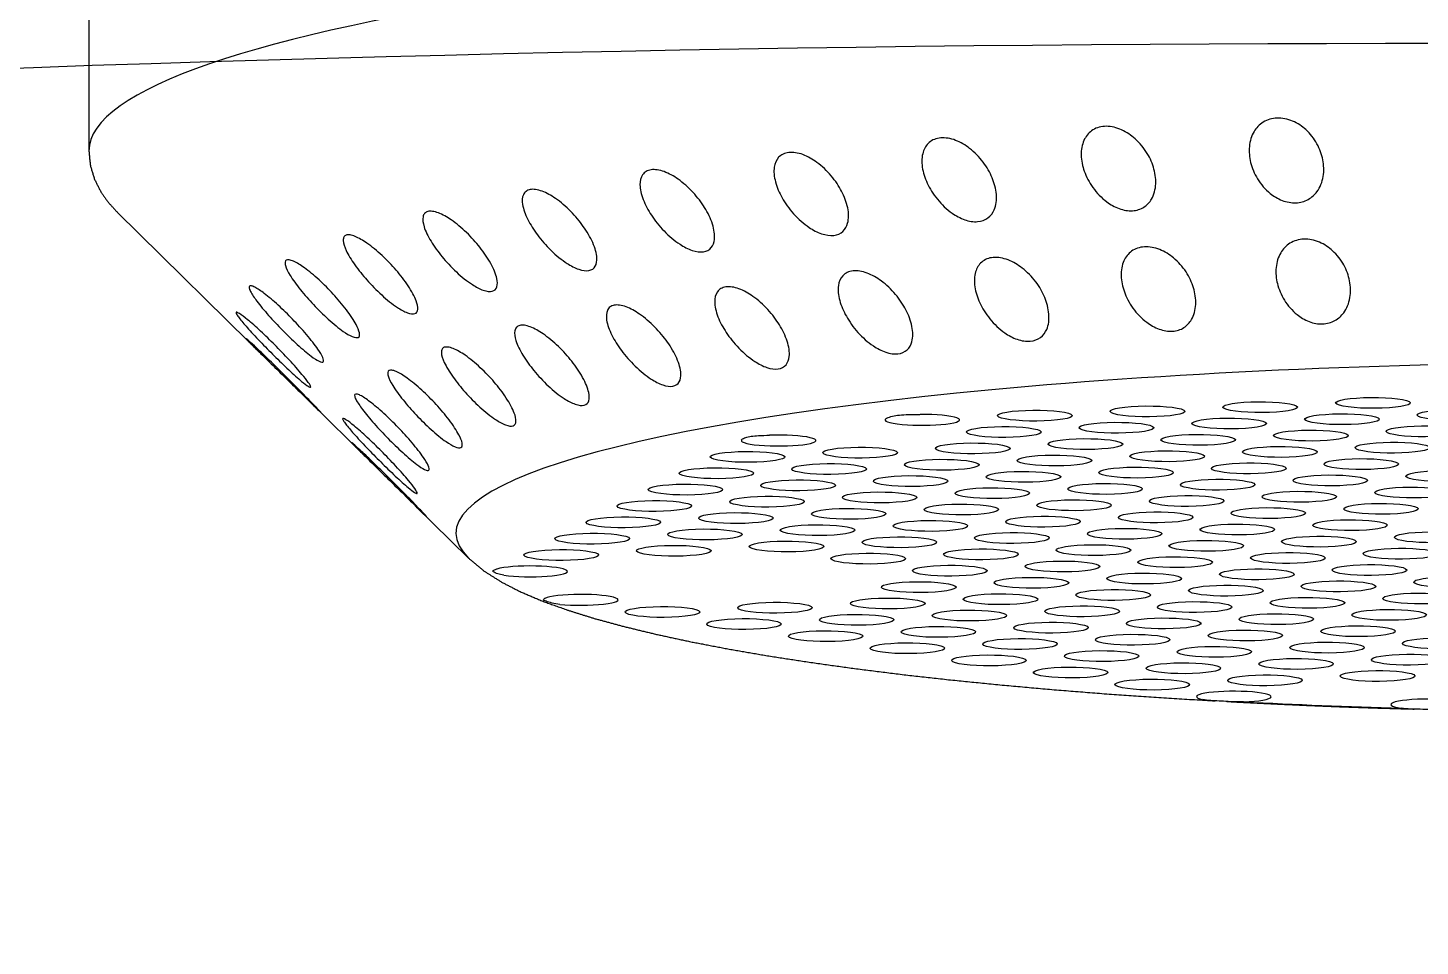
# Model space of a CAD drawing. Extents: x 398 to 508, y 628 to 778.
# Drawn here: x 461.151 to 462.85, y 703.299 to 704.418 of the extents above; entities that cross this region are included whole.
import ezdxf

# ---------------------------------------------------------------- set-up
doc = ezdxf.new("R2010")
doc.units = 0
doc.header["$MEASUREMENT"] = 0
doc.layers.add('1', color=4, linetype='Continuous')
doc.layers.add('DIM', color=3, linetype='Continuous')

# ---------------------------------------------------------------- blocks, each defined once
blk = doc.blocks.new('SUCTION')
at = {"layer": '1'}
for p, q in [((0.4816, 1.9416), (-0.0272, 1.9337)), ((-0.2826, 1.7079), (-0.1012, 1.898)), ((-0.4023, 1.5824), (-0.324, 1.6645)), ((-0.5163, 1.4629), (-0.4533, 1.5289))]:
    blk.add_line(p, q, dxfattribs=at)
for centre, major_axis, start_param, end_param in [((0.0017, 0.059), (-0.0289, 1.8748), 3.141593, 6.283185), ((-0.4641, 0.0518), (-0.022, 1.427), 2.994561, 6.430217)]:
    blk.add_ellipse(centre, major_axis=major_axis, ratio=0.145722, start_param=start_param, end_param=end_param, dxfattribs=at)
at = {"layer": '1', "color": 3}
for centre, major_axis, start_param, end_param in [((-0.5313, 1.3876), (0.0007, -0.0455), 3.930767, 8.961115), ((-0.5107, 1.35), (0.0007, -0.0455), 0.253665, 6.53685), ((-0.565, 1.3253), (0.0007, -0.0455), 4.112585, 9.142933), ((-0.4902, 1.3125), (0.0007, -0.0455), 0.253665, 6.53685), ((-0.4697, 1.2749), (0.0007, -0.0455), 0.253665, 6.53685), ((-0.5782, 1.2255), (0.0007, -0.0455), 0.253665, 6.53685), ((-0.4492, 1.2374), (0.0007, -0.0455), 0.253665, 6.53685), ((-0.5034, 1.2127), (0.0007, -0.0455), 0.253665, 6.53685), ((-0.4286, 1.1998), (0.0007, -0.0455), 0.253665, 6.53685), ((-0.4829, 1.1751), (0.0007, -0.0455), 0.253665, 6.53685), ((-0.4081, 1.1623), (0.0007, -0.0455), 0.253665, 6.53685), ((-0.5914, 1.1257), (0.0007, -0.0455), 0.253665, 6.53685), ((-0.4624, 1.1376), (0.0007, -0.0455), 0.253665, 6.53685), ((-0.3876, 1.1247), (0.0007, -0.0455), 0.253665, 6.53685), ((-0.5709, 1.0882), (0.0007, -0.0455), 0.253665, 6.53685), ((-0.4418, 1.1), (0.0007, -0.0455), 0.253665, 6.53685), ((-0.4961, 1.0753), (0.0007, -0.0455), 0.253665, 6.53685), ((-0.3671, 1.0871), (0.0007, -0.0455), 3.065388, 8.095736), ((-0.4213, 1.0624), (0.0007, -0.0455), 0.253665, 6.53685), ((-0.4756, 1.0378), (0.0007, -0.0455), 0.253665, 6.53685), ((-0.6046, 1.0259), (0.0007, -0.0455), 0.253665, 6.53685), ((-0.4008, 1.0249), (0.0007, -0.0455), 0.253665, 6.53685), ((-0.5841, 0.9884), (0.0007, -0.0455), 0.253665, 6.53685), ((-0.4551, 1.0002), (0.0007, -0.0455), 0.253665, 6.53685), ((-0.3803, 0.9873), (0.0007, -0.0455), 0.253665, 6.53685), ((-0.5093, 0.9755), (0.0007, -0.0455), 0.253665, 6.53685), ((-0.4345, 0.9626), (0.0007, -0.0455), 0.253665, 6.53685), ((-0.5636, 0.9508), (0.0007, -0.0455), 0.253665, 6.53685), ((-0.4888, 0.9379), (0.0007, -0.0455), 0.253665, 6.53685), ((-0.6178, 0.9261), (0.0007, -0.0455), 0.253665, 6.53685), ((-0.414, 0.9251), (0.0007, -0.0455), 0.253665, 6.53685), ((-0.5431, 0.9133), (0.0007, -0.0455), 0.253665, 6.53685), ((-0.3392, 0.9122), (0.0007, -0.0455), 2.883569, 7.913917), ((-0.5973, 0.8886), (0.0007, -0.0455), 0.253665, 6.53685), ((-0.4683, 0.9004), (0.0007, -0.0455), 0.253665, 6.53685), ((-0.3935, 0.8875), (0.0007, -0.0455), 0.253665, 6.53685), ((-0.5225, 0.8757), (0.0007, -0.0455), 0.253665, 6.53685), ((-0.5768, 0.851), (0.0007, -0.0455), 0.253665, 6.53685), ((-0.4477, 0.8628), (0.0007, -0.0455), 0.253665, 6.53685), ((-0.373, 0.85), (0.0007, -0.0455), 0.253665, 6.53685), ((-0.502, 0.8381), (0.0007, -0.0455), 0.253665, 6.53685), ((-0.6311, 0.8263), (0.0007, -0.0455), 0.253665, 6.53685), ((-0.4272, 0.8253), (0.0007, -0.0455), 0.253665, 6.53685), ((-0.5563, 0.8134), (0.0007, -0.0455), 0.253665, 6.53685), ((-0.4815, 0.8006), (0.0007, -0.0455), 0.253665, 6.53685), ((-0.3524, 0.8124), (0.0007, -0.0455), 0.253665, 6.53685), ((-0.6105, 0.7888), (0.0007, -0.0455), 0.253665, 6.53685), ((-0.4067, 0.7877), (0.0007, -0.0455), 0.253665, 6.53685), ((-0.5357, 0.7759), (0.0007, -0.0455), 0.253665, 6.53685), ((-0.3319, 0.7749), (0.0007, -0.0455), 0.253665, 6.53685), ((-0.59, 0.7512), (0.0007, -0.0455), 0.253665, 6.53685), ((-0.461, 0.763), (0.0007, -0.0455), 0.253665, 6.53685), ((-0.3862, 0.7502), (0.0007, -0.0455), 0.253665, 6.53685), ((-0.5152, 0.7383), (0.0007, -0.0455), 0.253665, 6.53685), ((-0.6443, 0.7265), (0.0007, -0.0455), 0.253665, 6.53685), ((-0.4404, 0.7255), (0.0007, -0.0455), 0.253665, 6.53685), ((-0.5695, 0.7136), (0.0007, -0.0455), 0.253665, 6.53685), ((-0.4947, 0.7008), (0.0007, -0.0455), 0.253665, 6.53685), ((-0.3656, 0.7126), (0.0007, -0.0455), 0.253665, 6.53685), ((-0.6237, 0.6889), (0.0007, -0.0455), 0.253665, 6.53685), ((-0.4199, 0.6879), (0.0007, -0.0455), 0.253665, 6.53685), ((-0.549, 0.6761), (0.0007, -0.0455), 0.253665, 6.53685), ((-0.4742, 0.6632), (0.0007, -0.0455), 0.253665, 6.53685), ((-0.3451, 0.6751), (0.0007, -0.0455), 0.253665, 6.53685), ((-0.6032, 0.6514), (0.0007, -0.0455), 0.253665, 6.53685), ((-0.3994, 0.6504), (0.0007, -0.0455), 0.253665, 6.53685), ((-0.5284, 0.6385), (0.0007, -0.0455), 0.253665, 6.53685), ((-0.3246, 0.6375), (0.0007, -0.0455), 0.253665, 6.53685), ((-0.6575, 0.6267), (0.0007, -0.0455), 0.253665, 6.53685), ((-0.5827, 0.6138), (0.0007, -0.0455), 0.253665, 6.53685), ((-0.4536, 0.6257), (0.0007, -0.0455), 0.253665, 6.53685), ((-0.3789, 0.6128), (0.0007, -0.0455), 0.253665, 6.53685), ((-0.5079, 0.601), (0.0007, -0.0455), 0.253665, 6.53685), ((-0.637, 0.5891), (0.0007, -0.0455), 0.253665, 6.53685), ((-0.4331, 0.5881), (0.0007, -0.0455), 0.253665, 6.53685), ((-0.5622, 0.5763), (0.0007, -0.0455), 0.253665, 6.53685), ((-0.4874, 0.5634), (0.0007, -0.0455), 0.253665, 6.53685), ((-0.3583, 0.5753), (0.0007, -0.0455), 0.253665, 6.53685), ((-0.6164, 0.5516), (0.0007, -0.0455), 0.253665, 6.53685), ((-0.4126, 0.5506), (0.0007, -0.0455), 0.253665, 6.53685), ((-0.5416, 0.5387), (0.0007, -0.0455), 0.253665, 6.53685), ((-0.3378, 0.5377), (0.0007, -0.0455), 0.253665, 6.53685), ((-0.6707, 0.5269), (0.0007, -0.0455), 4.977964, 10.008312), ((-0.5959, 0.514), (0.0007, -0.0455), 0.253665, 6.53685), ((-0.4669, 0.5259), (0.0007, -0.0455), 0.253665, 6.53685), ((-0.3921, 0.513), (0.0007, -0.0455), 0.253665, 6.53685), ((-0.5211, 0.5012), (0.0007, -0.0455), 0.253665, 6.53685), ((-0.3173, 0.5002), (0.0007, -0.0455), 0.253665, 6.53685), ((-0.6502, 0.4893), (0.0007, -0.0455), 0.253665, 6.53685), ((-0.5754, 0.4765), (0.0007, -0.0455), 0.253665, 6.53685), ((-0.4463, 0.4883), (0.0007, -0.0455), 0.253665, 6.53685), ((-0.4786, 0.0515), (-0.0215, 1.3915), 1.229121, 1.372604), ((-0.5006, 0.4636), (0.0007, -0.0455), 0.253665, 6.53685), ((-0.3715, 0.4755), (0.0007, -0.0455), 0.253665, 6.53685), ((-0.6296, 0.4518), (0.0007, -0.0455), 0.253665, 6.53685), ((-0.4258, 0.4508), (0.0007, -0.0455), 0.253665, 6.53685), ((-0.5549, 0.4389), (0.0007, -0.0455), 0.253665, 6.53685), ((-0.4801, 0.4261), (0.0007, -0.0455), 0.253665, 6.53685), ((-0.351, 0.4379), (0.0007, -0.0455), 0.253665, 6.53685), ((-0.6091, 0.4142), (0.0007, -0.0455), 0.253665, 6.53685), ((-0.4053, 0.4132), (0.0007, -0.0455), 0.253665, 6.53685), ((-0.5343, 0.4014), (0.0007, -0.0455), 0.253665, 6.53685), ((-0.3305, 0.4003), (0.0007, -0.0455), 0.253665, 6.53685), ((-0.5886, 0.3767), (0.0007, -0.0455), 0.253665, 6.53685), ((-0.4595, 0.3885), (0.0007, -0.0455), 0.253665, 6.53685), ((-0.3848, 0.3757), (0.0007, -0.0455), 0.253665, 6.53685), ((-0.5138, 0.3638), (0.0007, -0.0455), 0.253665, 6.53685), ((-0.31, 0.3628), (0.0007, -0.0455), 0.253665, 6.53685), ((-0.6428, 0.352), (0.0007, -0.0455), 0.253665, 6.53685), ((-0.439, 0.351), (0.0007, -0.0455), 0.253665, 6.53685), ((-0.5681, 0.3391), (0.0007, -0.0455), 0.253665, 6.53685), ((-0.4933, 0.3263), (0.0007, -0.0455), 0.253665, 6.53685), ((-0.3642, 0.3381), (0.0007, -0.0455), 0.253665, 6.53685), ((-0.6223, 0.3144), (0.0007, -0.0455), 0.253665, 6.53685), ((-0.4185, 0.3134), (0.0007, -0.0455), 0.253665, 6.53685), ((-0.5475, 0.3016), (0.0007, -0.0455), 0.253665, 6.53685), ((-0.3437, 0.3005), (0.0007, -0.0455), 0.253665, 6.53685), ((-0.6766, 0.2897), (0.0007, -0.0455), 5.159783, 10.190131), ((-0.6018, 0.2769), (0.0007, -0.0455), 0.253665, 6.53685), ((-0.4727, 0.2887), (0.0007, -0.0455), 0.253665, 6.53685), ((-0.398, 0.2758), (0.0007, -0.0455), 0.253665, 6.53685), ((-0.527, 0.264), (0.0007, -0.0455), 0.253665, 6.53685), ((-0.3232, 0.263), (0.0007, -0.0455), 0.253665, 6.53685)]:
    blk.add_ellipse(centre, major_axis=major_axis, ratio=0.145722, start_param=start_param, end_param=end_param, dxfattribs=at)
at = {"layer": '1'}
for points in [[(-0.0272, 1.9337), (-0.0449, 1.9317), (-0.0614, 1.9264), (-0.0763, 1.9186), (-0.0895, 1.909), (-0.1012, 1.898)], [(-0.5163, 1.4629), (-0.5315, 1.4441), (-0.5446, 1.4227), (-0.5564, 1.3987), (-0.5673, 1.3717), (-0.5776, 1.3416), (-0.5874, 1.3084), (-0.5967, 1.272), (-0.6056, 1.2324), (-0.6141, 1.1898), (-0.6221, 1.1442), (-0.6297, 1.0957), (-0.6368, 1.0443), (-0.6435, 0.9903), (-0.6497, 0.9337), (-0.6554, 0.8747), (-0.6606, 0.8135), (-0.6653, 0.7502), (-0.6695, 0.685), (-0.6731, 0.6181), (-0.6762, 0.5496)], [(-0.6767, 0.5355), (-0.6783, 0.4907), (-0.6797, 0.4454), (-0.6809, 0.3996), (-0.6818, 0.3534), (-0.6824, 0.3069)]]:
    blk.add_open_spline(points, degree=1, dxfattribs=at)
at = {"layer": '1', "color": 3}
for points, knots in [([(-0.2732, 1.704), (-0.2678, 1.7095), (-0.2619, 1.7156), (-0.2501, 1.7272), (-0.2443, 1.7328), (-0.2352, 1.7411), (-0.231, 1.7448), (-0.2262, 1.7485), (-0.2248, 1.7495), (-0.2226, 1.7508), (-0.2218, 1.7512), (-0.2209, 1.7511), (-0.2207, 1.7508), (-0.2211, 1.7494), (-0.2216, 1.7484), (-0.224, 1.7445), (-0.2267, 1.7408), (-0.2335, 1.7323), (-0.2383, 1.7268), (-0.2488, 1.7151), (-0.2545, 1.709), (-0.2656, 1.6976), (-0.2719, 1.6913), (-0.2842, 1.6795), (-0.2902, 1.674), (-0.2989, 1.6666), (-0.3024, 1.6637), (-0.3078, 1.6598), (-0.3097, 1.6587), (-0.3114, 1.6588), (-0.3111, 1.6599), (-0.3086, 1.664), (-0.3065, 1.6669), (-0.3003, 1.6744), (-0.2955, 1.68), (-0.2847, 1.6918), (-0.2788, 1.6981), (-0.2732, 1.704)], [0, 0, 0, 0, 0.0233552, 0.0233552, 0.0467103, 0.0467103, 0.0658795, 0.0658795, 0.0754641, 0.0754641, 0.0850487, 0.0850487, 0.0946332, 0.0946332, 0.1042178, 0.1042178, 0.123387, 0.123387, 0.1467421, 0.1467421, 0.1700973, 0.1700973, 0.1945396, 0.1945396, 0.2189818, 0.2189818, 0.2355966, 0.2355966, 0.2522113, 0.2522113, 0.2688261, 0.2688261, 0.2854408, 0.2854408, 0.3098831, 0.3098831, 0.3343253, 0.3343253, 0.3343253, 0.3343253]), ([(-0.3042, 1.6852), (-0.299, 1.6907), (-0.2931, 1.6968), (-0.2816, 1.7089), (-0.2759, 1.7149), (-0.2669, 1.7242), (-0.2629, 1.7285), (-0.2581, 1.7333), (-0.2568, 1.7347), (-0.2546, 1.7368), (-0.2539, 1.7376), (-0.2529, 1.7384), (-0.2528, 1.7384), (-0.2532, 1.7378), (-0.2537, 1.7372), (-0.256, 1.7345), (-0.2587, 1.7315), (-0.2653, 1.7241), (-0.27, 1.719), (-0.2803, 1.708), (-0.2859, 1.7021), (-0.2968, 1.6907), (-0.303, 1.6843), (-0.3151, 1.6719), (-0.321, 1.6659), (-0.3295, 1.6574), (-0.3329, 1.654), (-0.3382, 1.6488), (-0.3401, 1.647), (-0.3417, 1.6456), (-0.3414, 1.646), (-0.339, 1.6486), (-0.3369, 1.6509), (-0.3309, 1.6573), (-0.3261, 1.6623), (-0.3155, 1.6734), (-0.3097, 1.6794), (-0.3042, 1.6852)], [0, 0, 0, 0, 0.0233552, 0.0233552, 0.0467103, 0.0467103, 0.0658795, 0.0658795, 0.0754641, 0.0754641, 0.0850487, 0.0850487, 0.0946332, 0.0946332, 0.1042178, 0.1042178, 0.123387, 0.123387, 0.1467421, 0.1467421, 0.1700973, 0.1700973, 0.1945396, 0.1945396, 0.2189818, 0.2189818, 0.2355966, 0.2355966, 0.2522113, 0.2522113, 0.2688261, 0.2688261, 0.2854408, 0.2854408, 0.3098831, 0.3098831, 0.3343253, 0.3343253, 0.3343253, 0.3343253]), ([(-0.2416, 1.6945), (-0.2362, 1.7001), (-0.2301, 1.706), (-0.2181, 1.7169), (-0.2122, 1.722), (-0.2029, 1.7292), (-0.1987, 1.7322), (-0.1938, 1.7348), (-0.1923, 1.7354), (-0.1901, 1.7359), (-0.1893, 1.7358), (-0.1884, 1.7349), (-0.1883, 1.7341), (-0.1886, 1.7319), (-0.1892, 1.7305), (-0.1916, 1.7256), (-0.1944, 1.7213), (-0.2014, 1.7119), (-0.2062, 1.7059), (-0.217, 1.6938), (-0.2228, 1.6876), (-0.2341, 1.6764), (-0.2405, 1.6703), (-0.2531, 1.6593), (-0.2592, 1.6544), (-0.268, 1.6482), (-0.2715, 1.6459), (-0.2771, 1.6434), (-0.279, 1.6431), (-0.2806, 1.6446), (-0.2804, 1.6464), (-0.2778, 1.6518), (-0.2756, 1.6552), (-0.2693, 1.6638), (-0.2644, 1.6699), (-0.2534, 1.6823), (-0.2473, 1.6887), (-0.2416, 1.6945)], [0, 0, 0, 0, 0.0233552, 0.0233552, 0.0467103, 0.0467103, 0.0658795, 0.0658795, 0.0754641, 0.0754641, 0.0850487, 0.0850487, 0.0946332, 0.0946332, 0.1042178, 0.1042178, 0.123387, 0.123387, 0.1467421, 0.1467421, 0.1700973, 0.1700973, 0.1945396, 0.1945396, 0.2189818, 0.2189818, 0.2355966, 0.2355966, 0.2522113, 0.2522113, 0.2688261, 0.2688261, 0.2854408, 0.2854408, 0.3098831, 0.3098831, 0.3343253, 0.3343253, 0.3343253, 0.3343253]), ([(-0.2101, 1.657), (-0.2045, 1.6625), (-0.1983, 1.6681), (-0.1861, 1.6782), (-0.1801, 1.6827), (-0.1707, 1.6886), (-0.1664, 1.6909), (-0.1614, 1.6923), (-0.16, 1.6925), (-0.1578, 1.6922), (-0.157, 1.6917), (-0.1561, 1.69), (-0.1559, 1.6888), (-0.1564, 1.6858), (-0.1569, 1.684), (-0.1594, 1.6781), (-0.1623, 1.6733), (-0.1694, 1.6631), (-0.1744, 1.6568), (-0.1854, 1.6444), (-0.1913, 1.6383), (-0.2028, 1.6274), (-0.2094, 1.6217), (-0.2221, 1.6117), (-0.2284, 1.6074), (-0.2373, 1.6025), (-0.2409, 1.6009), (-0.2465, 1.5997), (-0.2484, 1.6002), (-0.25, 1.6031), (-0.2497, 1.6057), (-0.2471, 1.6122), (-0.2448, 1.6162), (-0.2384, 1.6257), (-0.2333, 1.6321), (-0.2221, 1.645), (-0.2159, 1.6514), (-0.2101, 1.657)], [0, 0, 0, 0, 0.0233552, 0.0233552, 0.0467103, 0.0467103, 0.0658795, 0.0658795, 0.0754641, 0.0754641, 0.0850487, 0.0850487, 0.0946332, 0.0946332, 0.1042178, 0.1042178, 0.123387, 0.123387, 0.1467421, 0.1467421, 0.1700973, 0.1700973, 0.1945396, 0.1945396, 0.2189818, 0.2189818, 0.2355966, 0.2355966, 0.2522113, 0.2522113, 0.2688261, 0.2688261, 0.2854408, 0.2854408, 0.3098831, 0.3098831, 0.3343253, 0.3343253, 0.3343253, 0.3343253]), ([(-0.4007, 1.5719), (-0.3953, 1.5775), (-0.3893, 1.5835), (-0.3776, 1.5952), (-0.3718, 1.6007), (-0.3626, 1.6091), (-0.3585, 1.6128), (-0.3536, 1.6166), (-0.3522, 1.6175), (-0.35, 1.6189), (-0.3492, 1.6192), (-0.3483, 1.6192), (-0.3482, 1.6188), (-0.3485, 1.6174), (-0.349, 1.6164), (-0.3514, 1.6125), (-0.3541, 1.6088), (-0.361, 1.6003), (-0.3658, 1.5947), (-0.3763, 1.583), (-0.382, 1.5769), (-0.3931, 1.5655), (-0.3994, 1.5593), (-0.4117, 1.5475), (-0.4177, 1.542), (-0.4264, 1.5346), (-0.4298, 1.5317), (-0.4353, 1.5278), (-0.4372, 1.5268), (-0.4388, 1.5268), (-0.4385, 1.528), (-0.4361, 1.532), (-0.4339, 1.5349), (-0.4278, 1.5424), (-0.4229, 1.5479), (-0.4122, 1.5598), (-0.4063, 1.5661), (-0.4007, 1.5719)], [0, 0, 0, 0, 0.023389, 0.023389, 0.0467779, 0.0467779, 0.0659746, 0.0659746, 0.0755729, 0.0755729, 0.0851712, 0.0851712, 0.0947696, 0.0947696, 0.1043679, 0.1043679, 0.1235645, 0.1235645, 0.1469535, 0.1469535, 0.1703425, 0.1703425, 0.1947513, 0.1947513, 0.2191601, 0.2191601, 0.2357472, 0.2357472, 0.2523342, 0.2523342, 0.2689213, 0.2689213, 0.2855084, 0.2855084, 0.3099172, 0.3099172, 0.334326, 0.334326, 0.334326, 0.334326]), ([(-0.1791, 1.5922), (-0.1735, 1.5974), (-0.1671, 1.6026), (-0.1548, 1.6117), (-0.1487, 1.6155), (-0.1391, 1.6201), (-0.1348, 1.6216), (-0.1298, 1.6219), (-0.1284, 1.6216), (-0.1261, 1.6205), (-0.1253, 1.6195), (-0.1244, 1.6171), (-0.1243, 1.6155), (-0.1248, 1.6118), (-0.1254, 1.6097), (-0.128, 1.6029), (-0.131, 1.5977), (-0.1383, 1.5868), (-0.1434, 1.5803), (-0.1546, 1.5679), (-0.1607, 1.5619), (-0.1724, 1.5515), (-0.179, 1.5462), (-0.192, 1.5374), (-0.1983, 1.5339), (-0.2073, 1.5303), (-0.211, 1.5294), (-0.2165, 1.5297), (-0.2185, 1.5309), (-0.22, 1.5352), (-0.2197, 1.5384), (-0.217, 1.546), (-0.2146, 1.5504), (-0.208, 1.5607), (-0.2028, 1.5674), (-0.1913, 1.5804), (-0.1851, 1.5867), (-0.1791, 1.5922)], [0, 0, 0, 0, 0.0233552, 0.0233552, 0.0467103, 0.0467103, 0.0658795, 0.0658795, 0.0754641, 0.0754641, 0.0850487, 0.0850487, 0.0946332, 0.0946332, 0.1042178, 0.1042178, 0.123387, 0.123387, 0.1467421, 0.1467421, 0.1700973, 0.1700973, 0.1945396, 0.1945396, 0.2189818, 0.2189818, 0.2355966, 0.2355966, 0.2522113, 0.2522113, 0.2688261, 0.2688261, 0.2854408, 0.2854408, 0.3098831, 0.3098831, 0.3343253, 0.3343253, 0.3343253, 0.3343253]), ([(-0.4293, 1.5541), (-0.424, 1.5596), (-0.4181, 1.5658), (-0.4066, 1.5779), (-0.4009, 1.5839), (-0.3919, 1.5932), (-0.3879, 1.5975), (-0.3831, 1.6023), (-0.3818, 1.6037), (-0.3796, 1.6058), (-0.3788, 1.6066), (-0.3779, 1.6074), (-0.3778, 1.6074), (-0.3781, 1.6069), (-0.3786, 1.6062), (-0.381, 1.6035), (-0.3837, 1.6005), (-0.3903, 1.5931), (-0.395, 1.588), (-0.4053, 1.577), (-0.411, 1.571), (-0.4218, 1.5597), (-0.428, 1.5533), (-0.4401, 1.5409), (-0.446, 1.5349), (-0.4545, 1.5264), (-0.4579, 1.523), (-0.4632, 1.5178), (-0.4651, 1.516), (-0.4667, 1.5146), (-0.4664, 1.515), (-0.464, 1.5177), (-0.4619, 1.5199), (-0.4559, 1.5263), (-0.4511, 1.5313), (-0.4405, 1.5423), (-0.4347, 1.5484), (-0.4293, 1.5541)], [0, 0, 0, 0, 0.023389, 0.023389, 0.0467779, 0.0467779, 0.0659746, 0.0659746, 0.0755729, 0.0755729, 0.0851712, 0.0851712, 0.0947696, 0.0947696, 0.1043679, 0.1043679, 0.1235645, 0.1235645, 0.1469535, 0.1469535, 0.1703425, 0.1703425, 0.1947513, 0.1947513, 0.2191601, 0.2191601, 0.2357472, 0.2357472, 0.2523342, 0.2523342, 0.2689213, 0.2689213, 0.2855084, 0.2855084, 0.3099172, 0.3099172, 0.334326, 0.334326, 0.334326, 0.334326]), ([(-0.3716, 1.5637), (-0.3661, 1.5692), (-0.36, 1.5751), (-0.3481, 1.5861), (-0.3422, 1.5912), (-0.3328, 1.5984), (-0.3286, 1.6014), (-0.3237, 1.604), (-0.3223, 1.6046), (-0.3201, 1.6051), (-0.3193, 1.605), (-0.3183, 1.6042), (-0.3182, 1.6034), (-0.3186, 1.6012), (-0.3191, 1.5997), (-0.3215, 1.5948), (-0.3243, 1.5905), (-0.3313, 1.581), (-0.3362, 1.5751), (-0.3469, 1.5629), (-0.3528, 1.5568), (-0.364, 1.5455), (-0.3705, 1.5395), (-0.383, 1.5285), (-0.3891, 1.5236), (-0.3979, 1.5174), (-0.4015, 1.5151), (-0.407, 1.5126), (-0.4089, 1.5123), (-0.4106, 1.5138), (-0.4103, 1.5157), (-0.4078, 1.521), (-0.4055, 1.5244), (-0.3993, 1.533), (-0.3943, 1.539), (-0.3833, 1.5515), (-0.3773, 1.5579), (-0.3716, 1.5637)], [0, 0, 0, 0, 0.023389, 0.023389, 0.0467779, 0.0467779, 0.0659746, 0.0659746, 0.0755729, 0.0755729, 0.0851712, 0.0851712, 0.0947696, 0.0947696, 0.1043679, 0.1043679, 0.1235645, 0.1235645, 0.1469535, 0.1469535, 0.1703425, 0.1703425, 0.1947513, 0.1947513, 0.2191601, 0.2191601, 0.2357472, 0.2357472, 0.2523342, 0.2523342, 0.2689213, 0.2689213, 0.2855084, 0.2855084, 0.3099172, 0.3099172, 0.334326, 0.334326, 0.334326, 0.334326]), ([(-0.3426, 1.5296), (-0.337, 1.535), (-0.3308, 1.5407), (-0.3186, 1.5508), (-0.3126, 1.5553), (-0.3031, 1.5613), (-0.2988, 1.5635), (-0.2939, 1.565), (-0.2924, 1.5652), (-0.2902, 1.5648), (-0.2894, 1.5643), (-0.2885, 1.5626), (-0.2883, 1.5614), (-0.2888, 1.5585), (-0.2893, 1.5567), (-0.2918, 1.5507), (-0.2947, 1.5459), (-0.3019, 1.5357), (-0.3069, 1.5294), (-0.3178, 1.517), (-0.3238, 1.5109), (-0.3353, 1.5), (-0.3418, 1.4943), (-0.3546, 1.4843), (-0.3608, 1.48), (-0.3697, 1.4751), (-0.3733, 1.4735), (-0.3789, 1.4724), (-0.3808, 1.4729), (-0.3824, 1.4758), (-0.3821, 1.4783), (-0.3795, 1.4849), (-0.3772, 1.4888), (-0.3708, 1.4983), (-0.3657, 1.5047), (-0.3545, 1.5175), (-0.3484, 1.5239), (-0.3426, 1.5296)], [0, 0, 0, 0, 0.023389, 0.023389, 0.0467779, 0.0467779, 0.0659746, 0.0659746, 0.0755729, 0.0755729, 0.0851712, 0.0851712, 0.0947696, 0.0947696, 0.1043679, 0.1043679, 0.1235645, 0.1235645, 0.1469535, 0.1469535, 0.1703425, 0.1703425, 0.1947513, 0.1947513, 0.2191601, 0.2191601, 0.2357472, 0.2357472, 0.2523342, 0.2523342, 0.2689213, 0.2689213, 0.2855084, 0.2855084, 0.3099172, 0.3099172, 0.334326, 0.334326, 0.334326, 0.334326]), ([(-0.1493, 1.501), (-0.1435, 1.5059), (-0.1371, 1.5107), (-0.1245, 1.5186), (-0.1184, 1.5217), (-0.1087, 1.5249), (-0.1043, 1.5256), (-0.0993, 1.5246), (-0.0979, 1.524), (-0.0957, 1.522), (-0.0949, 1.5207), (-0.0941, 1.5174), (-0.094, 1.5155), (-0.0945, 1.5112), (-0.0951, 1.5088), (-0.0979, 1.5012), (-0.101, 1.4956), (-0.1085, 1.4842), (-0.1137, 1.4777), (-0.1251, 1.4655), (-0.1313, 1.4598), (-0.1432, 1.4501), (-0.1499, 1.4453), (-0.1631, 1.4377), (-0.1695, 1.435), (-0.1786, 1.4329), (-0.1822, 1.4327), (-0.1878, 1.4344), (-0.1898, 1.4363), (-0.1912, 1.4419), (-0.1908, 1.4457), (-0.188, 1.4543), (-0.1855, 1.4591), (-0.1787, 1.47), (-0.1734, 1.4768), (-0.1617, 1.4897), (-0.1553, 1.4958), (-0.1493, 1.501)], [0, 0, 0, 0, 0.0233552, 0.0233552, 0.0467103, 0.0467103, 0.0658795, 0.0658795, 0.0754641, 0.0754641, 0.0850487, 0.0850487, 0.0946332, 0.0946332, 0.1042178, 0.1042178, 0.123387, 0.123387, 0.1467421, 0.1467421, 0.1700973, 0.1700973, 0.1945396, 0.1945396, 0.2189818, 0.2189818, 0.2355966, 0.2355966, 0.2522113, 0.2522113, 0.2688261, 0.2688261, 0.2854408, 0.2854408, 0.3098831, 0.3098831, 0.3343253, 0.3343253, 0.3343253, 0.3343253]), ([(-0.314, 1.4703), (-0.3083, 1.4755), (-0.302, 1.4808), (-0.2896, 1.4899), (-0.2835, 1.4937), (-0.274, 1.4983), (-0.2696, 1.4998), (-0.2646, 1.5001), (-0.2632, 1.4998), (-0.261, 1.4987), (-0.2602, 1.4977), (-0.2593, 1.4953), (-0.2592, 1.4937), (-0.2596, 1.49), (-0.2602, 1.4879), (-0.2629, 1.4811), (-0.2658, 1.4758), (-0.2731, 1.4649), (-0.2783, 1.4584), (-0.2895, 1.446), (-0.2955, 1.44), (-0.3072, 1.4297), (-0.3139, 1.4244), (-0.3268, 1.4156), (-0.3332, 1.412), (-0.3422, 1.4085), (-0.3458, 1.4076), (-0.3514, 1.4079), (-0.3533, 1.4091), (-0.3549, 1.4134), (-0.3545, 1.4166), (-0.3518, 1.4242), (-0.3494, 1.4286), (-0.3428, 1.4389), (-0.3377, 1.4455), (-0.3262, 1.4585), (-0.3199, 1.4648), (-0.314, 1.4703)], [0, 0, 0, 0, 0.023389, 0.023389, 0.0467779, 0.0467779, 0.0659746, 0.0659746, 0.0755729, 0.0755729, 0.0851712, 0.0851712, 0.0947696, 0.0947696, 0.1043679, 0.1043679, 0.1235645, 0.1235645, 0.1469535, 0.1469535, 0.1703425, 0.1703425, 0.1947513, 0.1947513, 0.2191601, 0.2191601, 0.2357472, 0.2357472, 0.2523342, 0.2523342, 0.2689213, 0.2689213, 0.2855084, 0.2855084, 0.3099172, 0.3099172, 0.334326, 0.334326, 0.334326, 0.334326]), ([(-0.5365, 1.4196), (-0.5361, 1.4225), (-0.5355, 1.425), (-0.5341, 1.4295), (-0.5332, 1.4313), (-0.5318, 1.4332), (-0.5312, 1.4333), (-0.5301, 1.4321), (-0.5296, 1.4306), (-0.5289, 1.4283)], [-0.10334717, -0.10334717, -0.10334717, -0.10334717, -0.09099542, -0.09099542, -0.07615637, -0.07615637, -0.06155718, -0.06155718, -0.04630625, -0.04630625, -0.04630625, -0.04630625]), ([(-0.2865, 1.3867), (-0.2807, 1.3916), (-0.2743, 1.3964), (-0.2617, 1.4044), (-0.2556, 1.4075), (-0.2459, 1.4107), (-0.2415, 1.4114), (-0.2365, 1.4104), (-0.2351, 1.4098), (-0.2329, 1.4078), (-0.2321, 1.4065), (-0.2312, 1.4032), (-0.2311, 1.4013), (-0.2317, 1.397), (-0.2323, 1.3946), (-0.2351, 1.387), (-0.2381, 1.3814), (-0.2457, 1.37), (-0.2509, 1.3634), (-0.2623, 1.3512), (-0.2685, 1.3455), (-0.2804, 1.3358), (-0.2872, 1.331), (-0.3003, 1.3235), (-0.3067, 1.3208), (-0.3158, 1.3187), (-0.3194, 1.3185), (-0.325, 1.3202), (-0.3269, 1.3221), (-0.3284, 1.3277), (-0.328, 1.3315), (-0.3251, 1.3401), (-0.3227, 1.3449), (-0.3159, 1.3557), (-0.3106, 1.3625), (-0.2989, 1.3755), (-0.2925, 1.3816), (-0.2865, 1.3867)], [0, 0, 0, 0, 0.023389, 0.023389, 0.0467779, 0.0467779, 0.0659746, 0.0659746, 0.0755729, 0.0755729, 0.0851712, 0.0851712, 0.0947696, 0.0947696, 0.1043679, 0.1043679, 0.1235645, 0.1235645, 0.1469535, 0.1469535, 0.1703425, 0.1703425, 0.1947513, 0.1947513, 0.2191601, 0.2191601, 0.2357472, 0.2357472, 0.2523342, 0.2523342, 0.2689213, 0.2689213, 0.2855084, 0.2855084, 0.3099172, 0.3099172, 0.334326, 0.334326, 0.334326, 0.334326]), ([(-0.121, 1.385), (-0.1151, 1.3895), (-0.1086, 1.3938), (-0.0959, 1.4004), (-0.0897, 1.4027), (-0.0799, 1.4045), (-0.0756, 1.4044), (-0.0706, 1.4022), (-0.0692, 1.4012), (-0.067, 1.3984), (-0.0662, 1.3967), (-0.0654, 1.3928), (-0.0654, 1.3906), (-0.066, 1.3856), (-0.0667, 1.383), (-0.0696, 1.3748), (-0.0727, 1.3689), (-0.0805, 1.3573), (-0.0858, 1.3508), (-0.0975, 1.3389), (-0.1038, 1.3336), (-0.1159, 1.3247), (-0.1227, 1.3205), (-0.136, 1.3144), (-0.1424, 1.3125), (-0.1516, 1.3119), (-0.1552, 1.3124), (-0.1608, 1.3155), (-0.1627, 1.3181), (-0.1641, 1.3249), (-0.1636, 1.3293), (-0.1606, 1.3387), (-0.158, 1.3437), (-0.151, 1.355), (-0.1456, 1.3618), (-0.1336, 1.3745), (-0.1271, 1.3803), (-0.121, 1.385)], [0, 0, 0, 0, 0.0233552, 0.0233552, 0.0467103, 0.0467103, 0.0658795, 0.0658795, 0.0754641, 0.0754641, 0.0850487, 0.0850487, 0.0946332, 0.0946332, 0.1042178, 0.1042178, 0.123387, 0.123387, 0.1467421, 0.1467421, 0.1700973, 0.1700973, 0.1945396, 0.1945396, 0.2189818, 0.2189818, 0.2355966, 0.2355966, 0.2522113, 0.2522113, 0.2688261, 0.2688261, 0.2854408, 0.2854408, 0.3098831, 0.3098831, 0.3343253, 0.3343253, 0.3343253, 0.3343253]), ([(-0.5709, 1.3509), (-0.5706, 1.3543), (-0.5701, 1.3574), (-0.5688, 1.3633), (-0.568, 1.3658), (-0.5667, 1.3695), (-0.5661, 1.3705), (-0.5651, 1.371), (-0.5646, 1.3705), (-0.5638, 1.3691)], [-0.10334717, -0.10334717, -0.10334717, -0.10334717, -0.09099542, -0.09099542, -0.07615637, -0.07615637, -0.06155718, -0.06155718, -0.04630625, -0.04630625, -0.04630625, -0.04630625]), ([(-0.2604, 1.2803), (-0.2545, 1.2848), (-0.248, 1.2891), (-0.2353, 1.2957), (-0.2291, 1.2981), (-0.2193, 1.2998), (-0.215, 1.2997), (-0.2099, 1.2976), (-0.2085, 1.2965), (-0.2064, 1.2938), (-0.2056, 1.2921), (-0.2048, 1.2881), (-0.2048, 1.2859), (-0.2054, 1.281), (-0.206, 1.2783), (-0.2089, 1.2701), (-0.2121, 1.2642), (-0.2199, 1.2526), (-0.2252, 1.2461), (-0.2369, 1.2342), (-0.2432, 1.2288), (-0.2553, 1.22), (-0.2621, 1.2158), (-0.2754, 1.2098), (-0.2818, 1.2079), (-0.291, 1.2073), (-0.2946, 1.2077), (-0.3002, 1.2108), (-0.3021, 1.2135), (-0.3034, 1.2202), (-0.303, 1.2246), (-0.2999, 1.234), (-0.2974, 1.239), (-0.2904, 1.2503), (-0.285, 1.2571), (-0.273, 1.2698), (-0.2665, 1.2756), (-0.2604, 1.2803)], [0, 0, 0, 0, 0.023389, 0.023389, 0.0467779, 0.0467779, 0.0659746, 0.0659746, 0.0755729, 0.0755729, 0.0851712, 0.0851712, 0.0947696, 0.0947696, 0.1043679, 0.1043679, 0.1235645, 0.1235645, 0.1469535, 0.1469535, 0.1703425, 0.1703425, 0.1947513, 0.1947513, 0.2191601, 0.2191601, 0.2357472, 0.2357472, 0.2523342, 0.2523342, 0.2689213, 0.2689213, 0.2855084, 0.2855084, 0.3099172, 0.3099172, 0.334326, 0.334326, 0.334326, 0.334326]), ([(-0.0948, 1.2463), (-0.0889, 1.2504), (-0.0823, 1.2541), (-0.0694, 1.2593), (-0.0632, 1.2608), (-0.0534, 1.261), (-0.049, 1.2601), (-0.044, 1.2568), (-0.0426, 1.2554), (-0.0405, 1.2519), (-0.0398, 1.2498), (-0.0391, 1.2453), (-0.0391, 1.2428), (-0.0398, 1.2374), (-0.0405, 1.2345), (-0.0435, 1.2258), (-0.0468, 1.2198), (-0.0548, 1.2081), (-0.0603, 1.2017), (-0.0721, 1.1904), (-0.0785, 1.1855), (-0.0908, 1.1776), (-0.0977, 1.1741), (-0.1111, 1.1696), (-0.1176, 1.1685), (-0.1268, 1.1694), (-0.1304, 1.1706), (-0.1359, 1.175), (-0.1378, 1.1783), (-0.139, 1.1862), (-0.1385, 1.191), (-0.1353, 1.201), (-0.1326, 1.2063), (-0.1254, 1.2177), (-0.1199, 1.2245), (-0.1077, 1.2367), (-0.101, 1.2421), (-0.0948, 1.2463)], [0, 0, 0, 0, 0.0233552, 0.0233552, 0.0467103, 0.0467103, 0.0658795, 0.0658795, 0.0754641, 0.0754641, 0.0850487, 0.0850487, 0.0946332, 0.0946332, 0.1042178, 0.1042178, 0.123387, 0.123387, 0.1467421, 0.1467421, 0.1700973, 0.1700973, 0.1945396, 0.1945396, 0.2189818, 0.2189818, 0.2355966, 0.2355966, 0.2522113, 0.2522113, 0.2688261, 0.2688261, 0.2854408, 0.2854408, 0.3098831, 0.3098831, 0.3343253, 0.3343253, 0.3343253, 0.3343253]), ([(-0.2363, 1.1529), (-0.2303, 1.157), (-0.2237, 1.1607), (-0.2108, 1.1659), (-0.2046, 1.1674), (-0.1948, 1.1676), (-0.1904, 1.1668), (-0.1854, 1.1634), (-0.184, 1.162), (-0.1819, 1.1585), (-0.1812, 1.1565), (-0.1805, 1.1519), (-0.1805, 1.1494), (-0.1812, 1.144), (-0.1819, 1.1411), (-0.1849, 1.1324), (-0.1882, 1.1263), (-0.1962, 1.1146), (-0.2017, 1.1083), (-0.2136, 1.097), (-0.22, 1.092), (-0.2322, 1.0842), (-0.2391, 1.0807), (-0.2525, 1.0762), (-0.259, 1.0751), (-0.2682, 1.076), (-0.2718, 1.0772), (-0.2773, 1.0816), (-0.2792, 1.0849), (-0.2804, 1.0928), (-0.2799, 1.0976), (-0.2767, 1.1076), (-0.274, 1.1129), (-0.2668, 1.1243), (-0.2613, 1.1311), (-0.2491, 1.1433), (-0.2425, 1.1487), (-0.2363, 1.1529)], [0, 0, 0, 0, 0.023389, 0.023389, 0.0467779, 0.0467779, 0.0659746, 0.0659746, 0.0755729, 0.0755729, 0.0851712, 0.0851712, 0.0947696, 0.0947696, 0.1043679, 0.1043679, 0.1235645, 0.1235645, 0.1469535, 0.1469535, 0.1703425, 0.1703425, 0.1947513, 0.1947513, 0.2191601, 0.2191601, 0.2357472, 0.2357472, 0.2523342, 0.2523342, 0.2689213, 0.2689213, 0.2855084, 0.2855084, 0.3099172, 0.3099172, 0.334326, 0.334326, 0.334326, 0.334326]), ([(-0.3672, 1.1325), (-0.367, 1.1324), (-0.3667, 1.1321), (-0.3656, 1.1309), (-0.3647, 1.1293), (-0.3633, 1.1253), (-0.3628, 1.1231), (-0.3619, 1.1178), (-0.3616, 1.1148), (-0.3612, 1.1073), (-0.361, 1.1028), (-0.3608, 1.0981)], [-0.10333581, -0.10333581, -0.10333581, -0.10333581, -0.09774084, -0.09774084, -0.08402044, -0.08402044, -0.07264257, -0.07264257, -0.06085918, -0.06085918, -0.04630941, -0.04630941, -0.04630941, -0.04630941]), ([(-0.0712, 1.0873), (-0.0651, 1.0908), (-0.0585, 1.0938), (-0.0455, 1.0975), (-0.0392, 1.0982), (-0.0294, 1.0969), (-0.0251, 1.0952), (-0.0202, 1.0908), (-0.0188, 1.089), (-0.0167, 1.0849), (-0.0161, 1.0825), (-0.0154, 1.0774), (-0.0155, 1.0747), (-0.0163, 1.0689), (-0.017, 1.0658), (-0.0203, 1.0568), (-0.0236, 1.0507), (-0.0318, 1.0391), (-0.0374, 1.033), (-0.0495, 1.0225), (-0.056, 1.0181), (-0.0684, 1.0114), (-0.0754, 1.0086), (-0.0889, 1.0056), (-0.0954, 1.0055), (-0.1046, 1.0078), (-0.1082, 1.0096), (-0.1136, 1.0153), (-0.1154, 1.0192), (-0.1165, 1.028), (-0.1159, 1.0333), (-0.1125, 1.0438), (-0.1098, 1.0491), (-0.1023, 1.0606), (-0.0966, 1.0672), (-0.0842, 1.0787), (-0.0775, 1.0836), (-0.0712, 1.0873)], [0, 0, 0, 0, 0.0233552, 0.0233552, 0.0467103, 0.0467103, 0.0658795, 0.0658795, 0.0754641, 0.0754641, 0.0850487, 0.0850487, 0.0946332, 0.0946332, 0.1042178, 0.1042178, 0.123387, 0.123387, 0.1467421, 0.1467421, 0.1700973, 0.1700973, 0.1945396, 0.1945396, 0.2189818, 0.2189818, 0.2355966, 0.2355966, 0.2522113, 0.2522113, 0.2688261, 0.2688261, 0.2854408, 0.2854408, 0.3098831, 0.3098831, 0.3343253, 0.3343253, 0.3343253, 0.3343253]), ([(-0.2144, 1.0067), (-0.2084, 1.0102), (-0.2017, 1.0133), (-0.1888, 1.017), (-0.1825, 1.0176), (-0.1727, 1.0164), (-0.1683, 1.0147), (-0.1634, 1.0103), (-0.162, 1.0085), (-0.16, 1.0044), (-0.1593, 1.002), (-0.1586, 0.9969), (-0.1587, 0.9941), (-0.1595, 0.9883), (-0.1602, 0.9853), (-0.1635, 0.9762), (-0.1669, 0.9701), (-0.175, 0.9585), (-0.1807, 0.9524), (-0.1928, 0.9419), (-0.1993, 0.9375), (-0.2117, 0.9308), (-0.2187, 0.928), (-0.2321, 0.9251), (-0.2386, 0.925), (-0.2478, 0.9273), (-0.2514, 0.9291), (-0.2568, 0.9348), (-0.2586, 0.9387), (-0.2597, 0.9475), (-0.2591, 0.9527), (-0.2557, 0.9632), (-0.253, 0.9686), (-0.2456, 0.98), (-0.2399, 0.9866), (-0.2275, 0.9981), (-0.2207, 1.003), (-0.2144, 1.0067)], [0, 0, 0, 0, 0.023389, 0.023389, 0.0467779, 0.0467779, 0.0659746, 0.0659746, 0.0755729, 0.0755729, 0.0851712, 0.0851712, 0.0947696, 0.0947696, 0.1043679, 0.1043679, 0.1235645, 0.1235645, 0.1469535, 0.1469535, 0.1703425, 0.1703425, 0.1947513, 0.1947513, 0.2191601, 0.2191601, 0.2357472, 0.2357472, 0.2523342, 0.2523342, 0.2689213, 0.2689213, 0.2855084, 0.2855084, 0.3099172, 0.3099172, 0.334326, 0.334326, 0.334326, 0.334326]), ([(-0.3382, 0.9562), (-0.338, 0.956), (-0.3379, 0.9556), (-0.3369, 0.9537), (-0.336, 0.9514), (-0.3346, 0.946), (-0.3341, 0.9432), (-0.3333, 0.9367), (-0.3331, 0.9331), (-0.3328, 0.9247), (-0.3328, 0.9199), (-0.3326, 0.9151)], [-0.10333223, -0.10333223, -0.10333223, -0.10333223, -0.09981809, -0.09981809, -0.08531374, -0.08531374, -0.07331614, -0.07331614, -0.06095866, -0.06095866, -0.0463084, -0.0463084, -0.0463084, -0.0463084]), ([(-0.0505, 0.9106), (-0.0444, 0.9135), (-0.0377, 0.9158), (-0.0246, 0.9179), (-0.0183, 0.9177), (-0.0085, 0.9149), (-0.0042, 0.9126), (0.0006, 0.9071), (0.002, 0.905), (0.0039, 0.9003), (0.0046, 0.8977), (0.0051, 0.8921), (0.005, 0.8891), (0.0041, 0.883), (0.0033, 0.8799), (-0.0001, 0.8706), (-0.0036, 0.8646), (-0.012, 0.8533), (-0.0177, 0.8476), (-0.03, 0.838), (-0.0366, 0.8342), (-0.0491, 0.8287), (-0.0562, 0.8267), (-0.0697, 0.8254), (-0.0763, 0.8261), (-0.0854, 0.8299), (-0.089, 0.8324), (-0.0943, 0.8392), (-0.096, 0.8436), (-0.097, 0.8533), (-0.0962, 0.8588), (-0.0926, 0.8696), (-0.0898, 0.875), (-0.0822, 0.8863), (-0.0763, 0.8926), (-0.0637, 0.9032), (-0.0569, 0.9075), (-0.0505, 0.9106)], [0, 0, 0, 0, 0.0233552, 0.0233552, 0.0467103, 0.0467103, 0.0658795, 0.0658795, 0.0754641, 0.0754641, 0.0850487, 0.0850487, 0.0946332, 0.0946332, 0.1042178, 0.1042178, 0.123387, 0.123387, 0.1467421, 0.1467421, 0.1700973, 0.1700973, 0.1945396, 0.1945396, 0.2189818, 0.2189818, 0.2355966, 0.2355966, 0.2522113, 0.2522113, 0.2688261, 0.2688261, 0.2854408, 0.2854408, 0.3098831, 0.3098831, 0.3343253, 0.3343253, 0.3343253, 0.3343253]), ([(-0.1953, 0.8442), (-0.1892, 0.8471), (-0.1825, 0.8494), (-0.1694, 0.8516), (-0.1631, 0.8514), (-0.1533, 0.8486), (-0.149, 0.8463), (-0.1442, 0.8408), (-0.1428, 0.8387), (-0.1408, 0.834), (-0.1402, 0.8313), (-0.1397, 0.8258), (-0.1397, 0.8228), (-0.1407, 0.8167), (-0.1415, 0.8135), (-0.1449, 0.8043), (-0.1484, 0.7982), (-0.1568, 0.787), (-0.1625, 0.7812), (-0.1748, 0.7716), (-0.1814, 0.7678), (-0.194, 0.7624), (-0.201, 0.7604), (-0.2146, 0.7591), (-0.2211, 0.7598), (-0.2302, 0.7636), (-0.2338, 0.7661), (-0.2391, 0.7729), (-0.2408, 0.7773), (-0.2417, 0.7869), (-0.241, 0.7924), (-0.2374, 0.8033), (-0.2346, 0.8086), (-0.227, 0.8199), (-0.2211, 0.8262), (-0.2085, 0.8368), (-0.2017, 0.8411), (-0.1953, 0.8442)], [0, 0, 0, 0, 0.023389, 0.023389, 0.0467779, 0.0467779, 0.0659746, 0.0659746, 0.0755729, 0.0755729, 0.0851712, 0.0851712, 0.0947696, 0.0947696, 0.1043679, 0.1043679, 0.1235645, 0.1235645, 0.1469535, 0.1469535, 0.1703425, 0.1703425, 0.1947513, 0.1947513, 0.2191601, 0.2191601, 0.2357472, 0.2357472, 0.2523342, 0.2523342, 0.2689213, 0.2689213, 0.2855084, 0.2855084, 0.3099172, 0.3099172, 0.334326, 0.334326, 0.334326, 0.334326]), ([(-0.0331, 0.7192), (-0.0269, 0.7215), (-0.0201, 0.723), (-0.0071, 0.7235), (-0.0008, 0.7225), (0.009, 0.7183), (0.0133, 0.7153), (0.018, 0.7089), (0.0193, 0.7065), (0.0212, 0.7012), (0.0218, 0.6984), (0.0222, 0.6925), (0.0221, 0.6893), (0.021, 0.683), (0.0201, 0.6799), (0.0166, 0.6705), (0.013, 0.6647), (0.0044, 0.6539), (-0.0015, 0.6486), (-0.014, 0.6401), (-0.0206, 0.637), (-0.0333, 0.6329), (-0.0403, 0.6316), (-0.0539, 0.632), (-0.0604, 0.6336), (-0.0695, 0.6388), (-0.073, 0.6418), (-0.0783, 0.6497), (-0.0799, 0.6546), (-0.0807, 0.6648), (-0.0798, 0.6705), (-0.076, 0.6815), (-0.0731, 0.6868), (-0.0652, 0.6977), (-0.0593, 0.7036), (-0.0464, 0.7131), (-0.0395, 0.7168), (-0.0331, 0.7192)], [0, 0, 0, 0, 0.0233552, 0.0233552, 0.0467103, 0.0467103, 0.0658795, 0.0658795, 0.0754641, 0.0754641, 0.0850487, 0.0850487, 0.0946332, 0.0946332, 0.1042178, 0.1042178, 0.123387, 0.123387, 0.1467421, 0.1467421, 0.1700973, 0.1700973, 0.1945396, 0.1945396, 0.2189818, 0.2189818, 0.2355966, 0.2355966, 0.2522113, 0.2522113, 0.2688261, 0.2688261, 0.2854408, 0.2854408, 0.3098831, 0.3098831, 0.3343253, 0.3343253, 0.3343253, 0.3343253]), ([(-0.1792, 0.6681), (-0.1731, 0.6704), (-0.1663, 0.672), (-0.1532, 0.6725), (-0.1469, 0.6715), (-0.1371, 0.6673), (-0.1329, 0.6642), (-0.1281, 0.6579), (-0.1268, 0.6555), (-0.1249, 0.6502), (-0.1243, 0.6474), (-0.1239, 0.6414), (-0.124, 0.6383), (-0.1251, 0.632), (-0.126, 0.6288), (-0.1295, 0.6195), (-0.1331, 0.6136), (-0.1418, 0.6028), (-0.1476, 0.5975), (-0.1601, 0.589), (-0.1668, 0.5859), (-0.1794, 0.5818), (-0.1865, 0.5806), (-0.2001, 0.581), (-0.2066, 0.5826), (-0.2156, 0.5878), (-0.2192, 0.5908), (-0.2244, 0.5987), (-0.226, 0.6035), (-0.2268, 0.6138), (-0.2259, 0.6195), (-0.2221, 0.6304), (-0.2192, 0.6357), (-0.2113, 0.6466), (-0.2054, 0.6525), (-0.1926, 0.6621), (-0.1857, 0.6657), (-0.1792, 0.6681)], [0, 0, 0, 0, 0.023389, 0.023389, 0.0467779, 0.0467779, 0.0659746, 0.0659746, 0.0755729, 0.0755729, 0.0851712, 0.0851712, 0.0947696, 0.0947696, 0.1043679, 0.1043679, 0.1235645, 0.1235645, 0.1469535, 0.1469535, 0.1703425, 0.1703425, 0.1947513, 0.1947513, 0.2191601, 0.2191601, 0.2357472, 0.2357472, 0.2523342, 0.2523342, 0.2689213, 0.2689213, 0.2855084, 0.2855084, 0.3099172, 0.3099172, 0.334326, 0.334326, 0.334326, 0.334326]), ([(-0.6769, 0.5149), (-0.677, 0.5166), (-0.677, 0.5185), (-0.6771, 0.5248), (-0.677, 0.5294), (-0.6766, 0.5377), (-0.6765, 0.5414), (-0.6762, 0.5485), (-0.6761, 0.5519), (-0.6757, 0.5588), (-0.6755, 0.5621), (-0.6749, 0.5648)], [-0.10333581, -0.10333581, -0.10333581, -0.10333581, -0.09774084, -0.09774084, -0.08402044, -0.08402044, -0.07264257, -0.07264257, -0.06085918, -0.06085918, -0.04630941, -0.04630941, -0.04630941, -0.04630941]), ([(-0.0192, 0.5165), (-0.013, 0.5181), (-0.0063, 0.5188), (0.0068, 0.5178), (0.0131, 0.5159), (0.0228, 0.5104), (0.027, 0.5066), (0.0316, 0.4995), (0.0329, 0.4968), (0.0347, 0.4911), (0.0352, 0.4881), (0.0355, 0.4819), (0.0353, 0.4787), (0.0342, 0.4723), (0.0332, 0.4691), (0.0295, 0.4599), (0.0258, 0.4543), (0.0169, 0.4443), (0.011, 0.4395), (-0.0016, 0.4323), (-0.0083, 0.4298), (-0.0211, 0.4271), (-0.0282, 0.4267), (-0.0418, 0.4287), (-0.0483, 0.4312), (-0.0572, 0.4376), (-0.0607, 0.4412), (-0.0658, 0.45), (-0.0673, 0.4552), (-0.0679, 0.4659), (-0.0669, 0.4718), (-0.0629, 0.4827), (-0.0599, 0.4878), (-0.0518, 0.4982), (-0.0458, 0.5035), (-0.0327, 0.5118), (-0.0257, 0.5148), (-0.0192, 0.5165)], [0, 0, 0, 0, 0.0233552, 0.0233552, 0.0467103, 0.0467103, 0.0658795, 0.0658795, 0.0754641, 0.0754641, 0.0850487, 0.0850487, 0.0946332, 0.0946332, 0.1042178, 0.1042178, 0.123387, 0.123387, 0.1467421, 0.1467421, 0.1700973, 0.1700973, 0.1945396, 0.1945396, 0.2189818, 0.2189818, 0.2355966, 0.2355966, 0.2522113, 0.2522113, 0.2688261, 0.2688261, 0.2854408, 0.2854408, 0.3098831, 0.3098831, 0.3343253, 0.3343253, 0.3343253, 0.3343253]), ([(-0.1664, 0.4815), (-0.1602, 0.4832), (-0.1534, 0.4839), (-0.1403, 0.4829), (-0.134, 0.4811), (-0.1244, 0.4755), (-0.1201, 0.4718), (-0.1155, 0.4646), (-0.1143, 0.4619), (-0.1125, 0.4562), (-0.1119, 0.4532), (-0.1116, 0.447), (-0.1118, 0.4438), (-0.1129, 0.4374), (-0.1139, 0.4342), (-0.1176, 0.425), (-0.1214, 0.4194), (-0.1302, 0.4093), (-0.1361, 0.4045), (-0.1488, 0.3973), (-0.1555, 0.3949), (-0.1683, 0.3922), (-0.1754, 0.3918), (-0.1889, 0.3939), (-0.1954, 0.3963), (-0.2044, 0.4028), (-0.2078, 0.4063), (-0.2129, 0.4151), (-0.2144, 0.4203), (-0.215, 0.431), (-0.2141, 0.4368), (-0.2101, 0.4477), (-0.207, 0.4528), (-0.199, 0.4632), (-0.1929, 0.4686), (-0.1799, 0.4769), (-0.1729, 0.4798), (-0.1664, 0.4815)], [0, 0, 0, 0, 0.023389, 0.023389, 0.0467779, 0.0467779, 0.0659746, 0.0659746, 0.0755729, 0.0755729, 0.0851712, 0.0851712, 0.0947696, 0.0947696, 0.1043679, 0.1043679, 0.1235645, 0.1235645, 0.1469535, 0.1469535, 0.1703425, 0.1703425, 0.1947513, 0.1947513, 0.2191601, 0.2191601, 0.2357472, 0.2357472, 0.2523342, 0.2523342, 0.2689213, 0.2689213, 0.2855084, 0.2855084, 0.3099172, 0.3099172, 0.334326, 0.334326, 0.334326, 0.334326]), ([(-0.6823, 0.27), (-0.6823, 0.271), (-0.6824, 0.2721), (-0.6827, 0.2777), (-0.6827, 0.2824), (-0.6826, 0.2913), (-0.6826, 0.2953), (-0.6825, 0.3033), (-0.6825, 0.3072), (-0.6823, 0.3151), (-0.6821, 0.3191), (-0.6817, 0.3225)], [-0.10333223, -0.10333223, -0.10333223, -0.10333223, -0.09981809, -0.09981809, -0.08531374, -0.08531374, -0.07331614, -0.07331614, -0.06095866, -0.06095866, -0.0463084, -0.0463084, -0.0463084, -0.0463084])]:
    blk.add_open_spline(points, degree=3, knots=knots, dxfattribs=at)
blk = doc.blocks.new('2013GLEAM')
at = {"layer": '1', "color": 3, "linetype": 'Continuous'}
blk.add_arc((64.7045, 13.4096), 48.3443, 79.7486, 101.88567, dxfattribs=at)
at = {"layer": '1', "color": 2, "linetype": 'Continuous'}
blk.add_arc((64.7457, 13.7201), 47.2184, 80.08071, 102.39288, dxfattribs=at)
at = {"layer": 'DIM', "rotation": 89.11601668126941}
blk.add_blockref('SUCTION', (65.0828, 60.8049), dxfattribs=at)

msp = doc.modelspace()

# ---------------------------------------------------------------- block references
at = {"layer": '1'}
msp.add_blockref('2013GLEAM', (398.077, 643.4604), dxfattribs=at)

doc.saveas('drawing.dxf')
